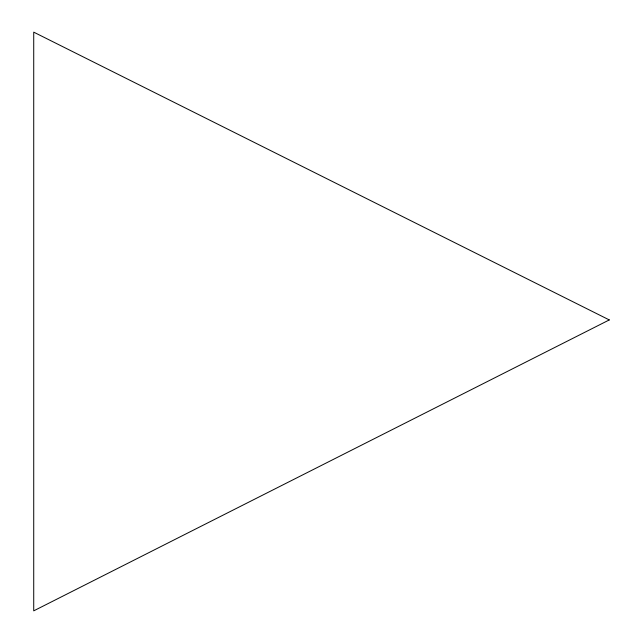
<?xml version="1.0" encoding="UTF-8"?>
<svg xmlns="http://www.w3.org/2000/svg" width="643" height="643" viewBox="0 0 643 643"><rect width="100%" height="100%" fill="white"/><g stroke="black" fill="none" stroke-linecap="round" stroke-linejoin="round"><path stroke-width="0.96" d="M609.275 319.925L33.725 610.85L33.725 32.15L609.275 319.925"/></g></svg>
